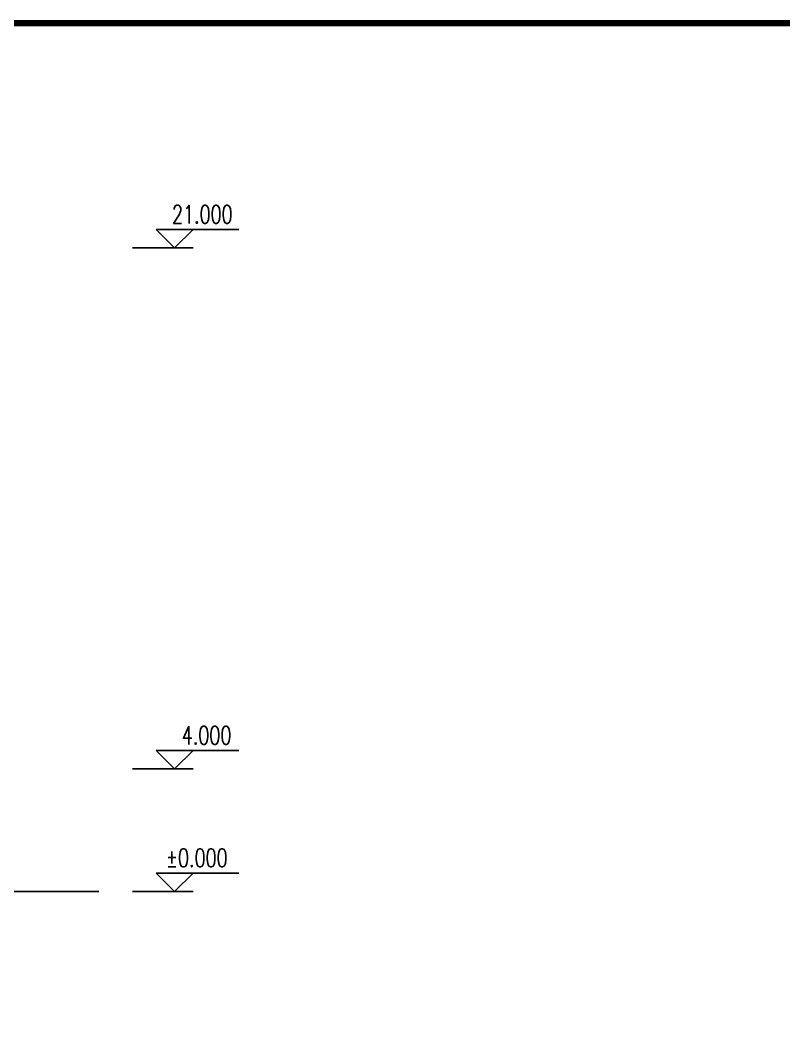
# Model space of a CAD drawing. Extents: x 69728788 to 150676229, y 15322671 to 43663798.
# Drawn here: x 75225913 to 75250849, y 20125385 to 20158203 of the extents above; entities that cross this region are included whole.
import ezdxf

# ---------------------------------------------------------------- set-up
doc = ezdxf.new("R2010")
doc.units = 0
doc.header["$LTSCALE"] = 1000
doc.header["$MEASUREMENT"] = 0
doc.layers.get('0').update_dxf_attribs({"linetype": 'CONTINUOUS'})
for name, color, linetype in [('AXIS', 3, 'CONTINUOUS'), ('DIM_ELEV', 3, 'CONTINUOUS'), ('PUB_TEXT', 7, 'CONTINUOUS'), ('PUB_TITLE', 4, 'CONTINUOUS')]:
    doc.layers.add(name, color=color, linetype=linetype)
doc.styles.add('_TCH_DIM', font='SIMPLEX', dxfattribs={"bigfont": 'GBCBIG'})

msp = doc.modelspace()

# ---------------------------------------------------------------- linework, layer by layer
at = {"const_width": 50}
msp.add_lwpolyline([(75123017.6, 20129769.6), (75228493.7, 20129769.6)], dxfattribs=at)
at = {"layer": 'AXIS'}
for p, q in [((75229579.9, 20150769.6), (75231558.2, 20150769.6)), ((75229579.9, 20133769.6), (75231558.2, 20133769.6)), ((75229579.9, 20129769.6), (75231558.2, 20129769.6))]:
    msp.add_line(p, q, dxfattribs=at)
at = {"layer": 'DIM_ELEV'}
for p, q in [((75230958.2, 20150769.6), (75230358.2, 20151369.6)), ((75230358.2, 20151369.6), (75233055.2, 20151369.6)), ((75230958.2, 20150769.6), (75231558.2, 20151369.6)), ((75230958.2, 20133769.6), (75230358.2, 20134369.6)), ((75230358.2, 20134369.6), (75233055.2, 20134369.6)), ((75230958.2, 20133769.6), (75231558.2, 20134369.6)), ((75230958.2, 20129769.6), (75230358.2, 20130369.6)), ((75230358.2, 20130369.6), (75233055.2, 20130369.6)), ((75230958.2, 20129769.6), (75231558.2, 20130369.6))]:
    msp.add_line(p, q, dxfattribs=at)
at = {"layer": 'PUB_TITLE', "const_width": 200}
msp.add_lwpolyline([(75112584.3, 20043302.8), (75273784.3, 20043302.8), (75273784.3, 20158102.8), (75112584.3, 20158102.8)], close=True, dxfattribs=at)

# ---------------------------------------------------------------- texts
at = {"layer": 'PUB_TEXT', "style": '_TCH_DIM', "width": 0.705882}
for s, p in [('21.000', (75230871.1, 20151569.6)), ('4.000', (75231191.1, 20134569.6)), ('%%P0.000', (75230671.1, 20130569.6))]:
    msp.add_text(s, height=595, dxfattribs=at).set_placement(p)

doc.saveas('drawing.dxf')
